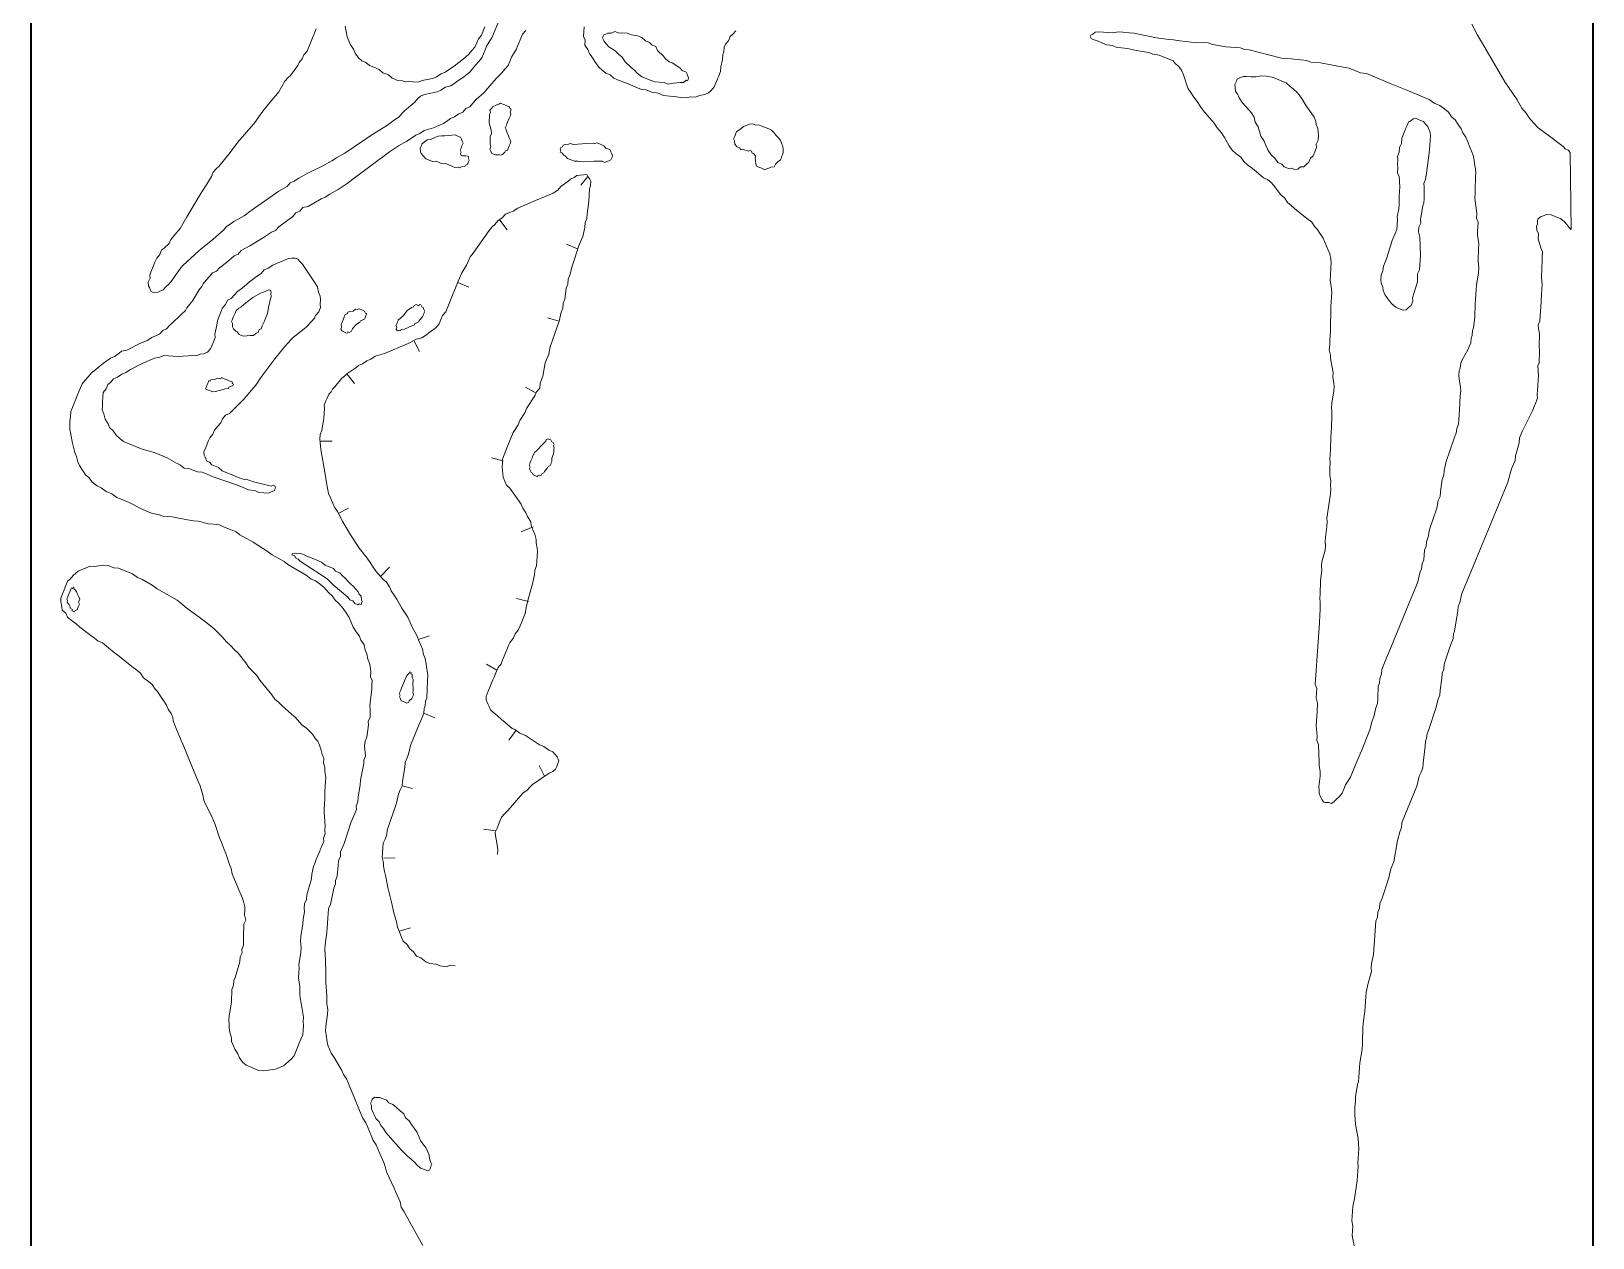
# Model space of a CAD drawing. Header units: millimetres. Extents: x -4 to 26, y -121 to 7.
# Drawn here: x -4.27 to 25.73, y -57.91 to -34.73 of the extents above; entities that cross this region are included whole.
import ezdxf

# ---------------------------------------------------------------- set-up
doc = ezdxf.new("R2010")
doc.units = ezdxf.units.MM
doc.header["$MEASUREMENT"] = 0
doc.layers.add('Layer 1', color=7, linetype='Continuous', lineweight=0)

msp = doc.modelspace()

# ---------------------------------------------------------------- linework, layer by layer
at = {"layer": 'Layer 1', "color": 250, "lineweight": 5, "true_color": 0x231f20}
for p, q in [((6.289, -37.684), (6.42, -37.519)), ((4.872, -38.541), (4.729, -38.357)), ((6.009, -38.821), (6.223, -38.909)), ((4.136, -39.646), (3.921, -39.558)), ((5.645, -40.236), (5.87, -40.298)), ((3.188, -40.883), (3.082, -40.683)), ((1.935, -41.494), (1.792, -41.31)), ((5.223, -41.565), (5.426, -41.68)), ((1.51, -42.602), (1.289, -42.605)), ((4.57, -42.923), (4.795, -42.985)), ((1.825, -43.89), (1.625, -43.995)), ((5.142, -44.348), (5.368, -44.253)), ((2.609, -45.026), (2.44, -45.207)), ((5.053, -45.626), (5.279, -45.688)), ((3.38, -46.346), (3.164, -46.413)), ((4.471, -46.889), (4.674, -47.004)), ((3.482, -47.921), (3.268, -47.833)), ((4.902, -48.349), (5.044, -48.157)), ((5.483, -48.839), (5.589, -49.039)), ((3.05, -49.277), (2.851, -49.226)), ((4.418, -50.059), (4.654, -50.094)), ((2.719, -50.612), (2.499, -50.615)), ((3.012, -51.953), (2.796, -52.02))]:
    msp.add_line(p, q, dxfattribs=at)
at = {"layer": 'Layer 1', "color": 240, "lineweight": 40, "true_color": 0xed1c24}
msp.add_lwpolyline([(25.727, -121.13), (-4.273, -121.13), (-4.273, 7.37), (25.727, 7.37)], close=True, dxfattribs=at)
at = {"layer": 'Layer 1', "color": 250, "lineweight": 5, "true_color": 0x231f20}
for points in [[(4.951, -33.941), (4.576, -34.851), (4.483, -35), (4.45, -35.081), (4.417, -35.161), (4.384, -35.241), (4.324, -35.311), (4.265, -35.38), (4.205, -35.449), (4.145, -35.518), (4.096, -35.561), (4.01, -35.619), (3.923, -35.677), (3.874, -35.72), (3.788, -35.778), (3.685, -35.799), (3.599, -35.857), (3.523, -35.888), (3.281, -35.945), (3.205, -35.976), (3.156, -36.019), (3.096, -36.088), (2.901, -36.258), (2.852, -36.301), (2.793, -36.37), (2.706, -36.428), (2.571, -36.529), (2.273, -36.719), (1.754, -37.069), (1.592, -37.159), (1.505, -37.217), (1.343, -37.307), (1.03, -37.459), (0.867, -37.549), (0.781, -37.607), (0.705, -37.639), (0.645, -37.708), (0.483, -37.798), (-0.047, -38.174), (-0.183, -38.275), (-0.382, -38.38), (-0.431, -38.423), (-0.518, -38.481), (-0.578, -38.55), (-0.822, -38.763), (-1.006, -38.906), (-1.055, -38.949), (-1.358, -39.23), (-1.418, -39.3), (-1.571, -39.518), (-1.631, -39.588), (-1.68, -39.63), (-1.739, -39.699), (-1.815, -39.731), (-1.853, -39.747), (-1.917, -39.751), (-1.971, -39.729), (-1.987, -39.691), (-2.002, -39.654), (-2.018, -39.616), (-2.023, -39.551), (-1.99, -39.471), (-1.994, -39.407), (-1.961, -39.326), (-1.928, -39.246), (-1.895, -39.166), (-1.862, -39.085), (-1.802, -39.016), (-1.769, -38.936), (-1.721, -38.894), (-1.623, -38.808), (-1.59, -38.728), (-1.53, -38.659), (-1.41, -38.52), (-1.284, -38.291), (-0.995, -37.815), (-0.902, -37.666), (-0.809, -37.516), (-0.776, -37.436), (-0.716, -37.367), (-0.667, -37.324), (-0.477, -37.089), (-0.275, -36.828), (-0.216, -36.759), (-0.096, -36.62), (-0.036, -36.551), (0.024, -36.482), (0.176, -36.263), (0.236, -36.194), (0.367, -36.028), (0.427, -35.959), (0.486, -35.89), (0.601, -35.687), (0.661, -35.618), (0.71, -35.575), (0.852, -35.383), (0.874, -35.329), (0.934, -35.26), (0.967, -35.18), (1.026, -35.111), (1.093, -34.95), (1.203, -34.682)], [(3.251, -58.06), (3.088, -57.774), (2.998, -57.612), (2.892, -57.412), (2.834, -57.325), (2.814, -57.223), (2.735, -57.034), (2.703, -56.959), (2.551, -56.645), (2.53, -56.543), (2.499, -56.467), (2.42, -56.279), (2.389, -56.203), (2.357, -56.127), (2.299, -56.041), (2.189, -55.776), (2.157, -55.701), (2.099, -55.614), (2.036, -55.463), (1.926, -55.199), (1.847, -55.01), (1.784, -54.859), (1.726, -54.772), (1.694, -54.697), (1.546, -54.448), (1.488, -54.361), (1.457, -54.286), (1.425, -54.21), (1.405, -54.108), (1.4, -54.043), (1.379, -53.941), (1.386, -53.85), (1.42, -53.614), (1.427, -53.522), (1.406, -53.42), (1.408, -53.264), (1.389, -53.006), (1.384, -52.941), (1.39, -52.85), (1.383, -52.565), (1.368, -52.371), (1.375, -52.28), (1.409, -52.044), (1.416, -51.953), (1.428, -51.77), (1.435, -51.679), (1.441, -51.588), (1.474, -51.507), (1.542, -51.191), (1.575, -51.111), (1.57, -51.046), (1.603, -50.966), (1.627, -50.756), (1.633, -50.665), (1.666, -50.585), (1.672, -50.493), (1.738, -50.333), (1.877, -49.92), (1.943, -49.76), (1.976, -49.68), (1.971, -49.615), (2.004, -49.535), (2.011, -49.443), (2.045, -49.207), (2.052, -49.116), (2.119, -48.8), (2.115, -48.735), (2.148, -48.655), (2.133, -48.461), (2.14, -48.37), (2.173, -48.29), (2.207, -48.053), (2.203, -47.989), (2.236, -47.909), (2.237, -47.753), (2.233, -47.688), (2.273, -47.361), (2.269, -47.296), (2.275, -47.205), (2.244, -47.13), (2.25, -47.038), (2.245, -46.974), (2.225, -46.871), (2.193, -46.796), (2.173, -46.693), (2.141, -46.618), (2.121, -46.516), (2.062, -46.429), (2.031, -46.353), (1.973, -46.267), (1.915, -46.18), (1.836, -45.991), (1.778, -45.905), (1.719, -45.818), (1.634, -45.721), (1.565, -45.661), (1.507, -45.574), (1.438, -45.514), (1.353, -45.417), (1.283, -45.357), (1.187, -45.286), (1.107, -45.253), (1.011, -45.182), (0.658, -44.974), (0.589, -44.915), (0.359, -44.789), (0.263, -44.718), (-0.009, -44.543), (-0.266, -44.406), (-0.335, -44.346), (-0.415, -44.313), (-0.496, -44.28), (-0.576, -44.247), (-0.656, -44.214), (-0.774, -44.197), (-0.866, -44.191), (-1.064, -44.14), (-1.155, -44.134), (-1.273, -44.117), (-1.563, -44.06), (-1.654, -44.054), (-1.746, -44.047), (-1.826, -44.014), (-1.944, -43.997), (-2.024, -43.964), (-2.131, -43.92), (-2.415, -43.772), (-2.629, -43.684), (-2.725, -43.613), (-2.832, -43.569), (-2.928, -43.498), (-3.008, -43.465), (-3.104, -43.394), (-3.162, -43.307), (-3.232, -43.248), (-3.29, -43.161), (-3.348, -43.074), (-3.38, -42.999), (-3.4, -42.897), (-3.432, -42.821), (-3.483, -42.643), (-3.509, -42.476), (-3.529, -42.374), (-3.534, -42.309), (-3.528, -42.218), (-3.521, -42.127), (-3.515, -42.036), (-3.482, -41.955), (-3.449, -41.875), (-3.416, -41.795), (-3.383, -41.714), (-3.35, -41.634), (-3.328, -41.581), (-3.295, -41.5), (-3.235, -41.431), (-3.175, -41.362), (-3.115, -41.292), (-3.066, -41.25), (-2.882, -41.107), (-2.747, -41.006), (-2.671, -40.974), (-2.585, -40.916), (-2.536, -40.874), (-2.433, -40.853), (-2.196, -40.732), (-2.12, -40.701), (-2.045, -40.669), (-1.958, -40.611), (-1.883, -40.579), (-1.807, -40.548), (-1.747, -40.479), (-1.672, -40.447), (-1.612, -40.378), (-1.563, -40.335), (-1.406, -40.181), (-1.308, -40.096), (-1.286, -40.042), (-1.226, -39.973), (-1.166, -39.904), (-1.051, -39.701), (-0.992, -39.632), (-0.97, -39.578), (-0.91, -39.509), (-0.85, -39.44), (-0.79, -39.37), (-0.715, -39.339), (-0.655, -39.27), (-0.519, -39.169), (-0.373, -39.041), (-0.297, -39.01), (-0.238, -38.941), (-0.075, -38.851), (0.173, -38.703), (0.346, -38.587), (0.422, -38.555), (0.482, -38.486), (0.753, -38.284), (0.812, -38.215), (0.888, -38.184), (0.948, -38.114), (1.05, -38.094), (1.299, -37.946), (1.374, -37.914), (1.461, -37.856), (1.623, -37.766), (1.796, -37.65), (1.932, -37.549), (2.609, -37.045), (2.782, -36.929), (2.944, -36.839), (3.03, -36.781), (3.117, -36.723), (3.193, -36.691), (3.279, -36.633), (3.457, -36.581), (3.57, -36.534), (3.646, -36.502), (3.733, -36.444), (3.781, -36.401), (3.857, -36.37), (3.943, -36.312), (4.019, -36.28), (4.079, -36.211), (4.154, -36.18), (4.214, -36.11), (4.274, -36.041), (4.42, -35.913), (4.54, -35.775), (4.66, -35.636), (4.768, -35.525), (4.828, -35.455), (4.888, -35.386), (4.921, -35.306), (4.954, -35.226), (5.047, -35.076), (5.168, -34.782), (5.228, -34.712)], [(1.757, -34.629), (1.777, -34.731), (1.798, -34.834), (1.829, -34.909), (1.861, -34.985), (1.919, -35.071), (1.95, -35.147), (2.009, -35.233), (2.078, -35.293), (2.158, -35.326), (2.228, -35.386), (2.308, -35.419), (2.415, -35.463), (2.484, -35.523), (2.538, -35.545), (2.591, -35.567), (2.66, -35.627), (2.714, -35.649), (2.767, -35.671), (2.859, -35.677), (2.912, -35.699), (2.977, -35.695), (3.068, -35.701), (3.159, -35.707), (3.235, -35.676), (3.337, -35.655), (3.44, -35.635), (3.515, -35.603), (3.602, -35.545), (3.677, -35.514), (3.764, -35.455), (3.851, -35.397), (4.035, -35.254), (4.084, -35.211), (4.132, -35.169), (4.192, -35.1), (4.252, -35.03), (4.285, -34.95), (4.318, -34.87), (4.378, -34.801), (4.444, -34.64)], [(9.264, -34.716), (9.204, -34.785), (9.156, -34.827), (9.122, -34.908), (9.063, -34.977), (9.041, -35.03), (9.034, -35.122), (9.012, -35.175), (9.006, -35.267), (8.978, -35.411), (8.971, -35.503), (8.938, -35.583), (8.905, -35.663), (8.883, -35.717), (8.85, -35.797), (8.79, -35.866), (8.742, -35.909), (8.666, -35.94), (8.564, -35.961), (8.488, -35.992), (8.397, -35.986), (8.294, -36.006), (8.203, -36), (8.085, -35.983), (7.994, -35.976), (7.876, -35.959), (7.769, -35.915), (7.651, -35.898), (7.544, -35.854), (7.452, -35.847), (7.345, -35.803), (7.238, -35.759), (7.131, -35.715), (7.024, -35.671), (6.917, -35.627), (6.848, -35.567), (6.767, -35.534), (6.698, -35.474), (6.629, -35.415), (6.571, -35.328), (6.512, -35.241), (6.454, -35.155), (6.423, -35.079), (6.364, -34.993), (6.371, -34.901), (6.339, -34.826), (6.346, -34.734), (6.352, -34.643)], [(8.335, -35.679), (8.309, -35.668), (8.26, -35.71), (8.195, -35.715), (8.131, -35.72), (8.066, -35.725), (7.964, -35.745), (7.884, -35.712), (7.792, -35.706), (7.701, -35.699), (7.621, -35.666), (7.54, -35.633), (7.46, -35.6), (7.364, -35.529), (7.322, -35.481), (7.252, -35.421), (7.141, -35.312), (7.082, -35.226), (7.013, -35.166), (6.944, -35.106), (6.821, -35.024), (6.779, -34.975), (6.736, -34.926), (6.72, -34.889), (6.705, -34.851), (6.716, -34.824), (6.727, -34.797), (6.764, -34.782), (6.802, -34.766), (6.867, -34.761), (6.942, -34.73), (7.023, -34.763), (7.087, -34.758), (7.178, -34.764), (7.259, -34.797), (7.377, -34.815), (7.457, -34.848), (7.526, -34.908), (7.607, -34.941), (7.649, -34.989), (7.729, -35.022), (7.761, -35.098), (7.873, -35.207), (7.915, -35.255), (7.984, -35.315), (8.038, -35.337), (8.187, -35.43), (8.23, -35.479), (8.31, -35.512), (8.326, -35.55), (8.342, -35.588), (8.357, -35.625), (8.346, -35.652), (8.335, -35.679)], [(16.084, -34.801), (16.073, -34.827), (16.088, -34.865), (16.115, -34.876), (16.169, -34.898), (16.222, -34.92), (16.383, -34.986), (16.501, -35.004), (16.581, -35.037), (16.672, -35.043), (16.79, -35.06), (16.962, -35.1), (17.08, -35.117), (17.198, -35.134), (17.278, -35.167), (17.396, -35.185), (17.477, -35.218), (17.557, -35.251), (17.664, -35.295), (17.707, -35.344), (17.776, -35.403), (17.834, -35.49), (17.866, -35.566), (17.949, -35.819), (18.007, -35.906), (18.066, -35.992), (18.124, -36.079), (18.182, -36.165), (18.24, -36.252), (18.453, -36.496), (18.511, -36.582), (18.596, -36.68), (18.654, -36.767), (18.744, -36.929), (18.802, -37.015), (18.872, -37.075), (18.968, -37.146), (19.026, -37.233), (19.095, -37.292), (19.191, -37.363), (19.26, -37.423), (19.399, -37.543), (19.479, -37.576), (19.548, -37.636), (19.591, -37.684), (19.734, -37.869), (19.803, -37.928), (19.862, -38.015), (19.931, -38.075), (20, -38.135), (20.235, -38.325), (20.331, -38.396), (20.389, -38.483), (20.432, -38.531), (20.49, -38.618), (20.548, -38.704), (20.58, -38.78), (20.611, -38.856), (20.643, -38.931), (20.674, -39.007), (20.694, -39.109), (20.699, -39.174), (20.693, -39.265), (20.691, -39.421), (20.685, -39.512), (20.71, -39.679), (20.715, -39.743), (20.709, -39.835), (20.696, -40.017), (20.691, -40.485), (20.679, -40.667), (20.673, -40.759), (20.666, -40.85), (20.687, -40.952), (20.691, -41.017), (20.737, -41.286), (20.731, -41.377), (20.751, -41.48), (20.756, -41.544), (20.75, -41.635), (20.715, -41.872), (20.709, -41.963), (20.713, -42.027), (20.712, -42.183), (20.706, -42.275), (20.71, -42.339), (20.698, -42.522), (20.69, -42.769), (20.677, -42.952), (20.682, -43.016), (20.676, -43.107), (20.674, -43.263), (20.695, -43.366), (20.688, -43.457), (20.693, -43.521), (20.687, -43.613), (20.617, -44.085), (20.622, -44.149), (20.616, -44.241), (20.592, -44.45), (20.586, -44.541), (20.591, -44.606), (20.584, -44.697), (20.523, -44.922), (20.517, -45.014), (20.521, -45.078), (20.498, -45.288), (20.49, -45.535), (20.484, -45.626), (20.488, -45.691), (20.487, -45.846), (20.481, -45.938), (20.479, -46.094), (20.46, -46.368), (20.429, -46.824), (20.416, -47.007), (20.403, -47.189), (20.397, -47.28), (20.429, -47.356), (20.416, -47.539), (20.437, -47.641), (20.435, -47.797), (20.416, -48.071), (20.43, -48.264), (20.424, -48.356), (20.455, -48.431), (20.468, -48.781), (20.473, -48.845), (20.493, -48.947), (20.487, -49.039), (20.463, -49.248), (20.468, -49.313), (20.473, -49.377), (20.504, -49.453), (20.52, -49.491), (20.563, -49.539), (20.589, -49.55), (20.654, -49.546), (20.707, -49.568), (20.756, -49.525), (20.805, -49.483), (20.854, -49.44), (20.914, -49.371), (20.947, -49.291), (20.98, -49.21), (21.073, -49.061), (21.139, -48.9), (21.216, -48.713), (21.282, -48.552), (21.348, -48.392), (21.381, -48.312), (21.447, -48.151), (21.486, -47.98), (21.52, -47.899), (21.559, -47.728), (21.592, -47.647), (21.598, -47.556), (21.606, -47.309), (21.628, -47.255), (21.634, -47.164), (21.668, -47.084), (21.674, -46.992), (21.74, -46.832), (21.839, -46.591), (22.203, -45.708), (22.302, -45.467), (22.368, -45.306), (22.407, -45.135), (22.44, -45.055), (22.447, -44.963), (22.48, -44.883), (22.492, -44.7), (22.525, -44.62), (22.532, -44.529), (22.565, -44.449), (22.593, -44.304), (22.732, -43.891), (22.76, -43.746), (22.793, -43.666), (22.799, -43.575), (22.834, -43.339), (22.867, -43.258), (22.873, -43.167), (22.913, -42.996), (23.051, -42.583), (23.073, -42.53), (23.106, -42.449), (23.113, -42.358), (23.146, -42.278), (23.152, -42.186), (23.165, -42.004), (23.183, -41.73), (23.19, -41.639), (23.185, -41.574), (23.16, -41.407), (23.155, -41.343), (23.161, -41.251), (23.183, -41.198), (23.19, -41.107), (23.212, -41.053), (23.327, -40.85), (23.36, -40.77), (23.382, -40.716), (23.388, -40.625), (23.41, -40.571), (23.416, -40.48), (23.438, -40.427), (23.462, -40.217), (23.47, -39.97), (23.476, -39.879), (23.489, -39.696), (23.495, -39.605), (23.53, -39.369), (23.536, -39.277), (23.526, -39.148), (23.534, -38.901), (23.541, -38.81), (23.515, -38.643), (23.511, -38.579), (23.523, -38.396), (23.492, -38.32), (23.498, -38.229), (23.463, -37.933), (23.47, -37.842), (23.465, -37.777), (23.473, -37.53), (23.479, -37.439), (23.474, -37.374), (23.454, -37.272), (23.449, -37.207), (23.429, -37.105), (23.397, -37.029), (23.366, -36.954), (23.319, -36.841), (23.287, -36.765), (23.229, -36.678), (23.197, -36.603), (23.139, -36.516), (23.081, -36.43), (23.012, -36.37), (22.953, -36.283), (22.884, -36.223), (22.788, -36.153), (22.681, -36.109), (22.585, -36.038), (22.478, -35.994), (22.371, -35.95), (22.157, -35.861), (21.836, -35.729), (21.488, -35.586), (21.381, -35.542), (21.263, -35.525), (21.156, -35.481), (21.049, -35.436), (20.931, -35.419), (20.496, -35.334), (20.313, -35.322), (20.233, -35.288), (19.933, -35.259), (19.841, -35.252), (19.75, -35.246), (19.525, -35.185), (19.128, -35.084), (19.037, -35.078), (18.957, -35.044), (18.683, -35.026), (18.42, -34.98), (18.339, -34.947), (18.248, -34.941), (18.119, -34.95), (17.792, -34.909), (17.674, -34.892), (17.582, -34.885), (17.346, -34.851), (16.912, -34.766), (16.82, -34.76), (16.702, -34.742), (16.611, -34.736), (16.509, -34.756), (16.417, -34.75), (16.326, -34.744), (16.235, -34.738), (16.17, -34.742), (16.121, -34.785), (16.084, -34.801)], [(23.401, -34.589), (23.506, -34.789), (23.654, -35.038), (24.04, -35.698), (24.273, -36.044), (24.362, -36.206), (24.447, -36.304), (24.506, -36.39), (24.591, -36.488), (24.676, -36.586), (24.772, -36.656), (24.868, -36.727), (25.156, -36.94), (25.198, -36.989), (25.252, -37.011), (25.294, -37.059)], [(18.864, -35.726), (18.853, -35.753), (18.857, -35.817), (18.862, -35.882), (18.905, -35.931), (18.936, -36.006), (18.994, -36.093), (19.122, -36.239), (19.164, -36.288), (19.223, -36.375), (19.243, -36.477), (19.301, -36.564), (19.353, -36.741), (19.411, -36.828), (19.443, -36.904), (19.49, -37.017), (19.548, -37.104), (19.618, -37.163), (19.676, -37.25), (19.756, -37.283), (19.799, -37.332), (19.879, -37.365), (19.944, -37.36), (19.997, -37.382), (20.062, -37.377), (20.11, -37.335), (20.175, -37.33), (20.224, -37.288), (20.273, -37.245), (20.306, -37.165), (20.354, -37.122), (20.387, -37.042), (20.421, -36.962), (20.416, -36.897), (20.449, -36.817), (20.455, -36.726), (20.45, -36.661), (20.446, -36.597), (20.414, -36.521), (20.41, -36.457), (20.378, -36.381), (20.32, -36.294), (20.219, -36.159), (20.145, -36.035), (20.087, -35.948), (20.044, -35.899), (19.975, -35.839), (19.906, -35.78), (19.836, -35.72), (19.756, -35.687), (19.649, -35.643), (19.569, -35.61), (19.451, -35.592), (19.36, -35.586), (19.257, -35.606), (19.166, -35.6), (19.075, -35.594), (19.01, -35.599), (18.934, -35.63), (18.897, -35.646), (18.875, -35.699), (18.864, -35.726)], [(4.921, -36.37), (4.91, -36.397), (4.877, -36.477), (4.866, -36.504), (4.855, -36.531), (4.833, -36.584), (4.849, -36.622), (4.864, -36.66), (4.896, -36.735), (4.912, -36.773), (4.927, -36.811), (4.943, -36.849), (4.921, -36.902), (4.91, -36.929), (4.888, -36.982), (4.877, -37.009), (4.839, -37.025), (4.828, -37.052), (4.779, -37.094), (4.742, -37.11), (4.715, -37.099), (4.65, -37.104), (4.623, -37.093), (4.597, -37.082), (4.57, -37.071), (4.554, -37.033), (4.538, -36.995), (4.56, -36.941), (4.545, -36.904), (4.546, -36.748), (4.568, -36.694), (4.564, -36.63), (4.527, -36.49), (4.523, -36.425), (4.534, -36.398), (4.529, -36.334), (4.551, -36.28), (4.535, -36.242), (4.584, -36.2), (4.595, -36.173), (4.633, -36.157), (4.671, -36.142), (4.708, -36.126), (4.746, -36.11), (4.8, -36.132), (4.827, -36.143), (4.88, -36.165), (4.907, -36.176), (4.923, -36.214), (4.949, -36.225), (4.927, -36.279), (4.943, -36.316), (4.932, -36.343), (4.921, -36.37)], [(10.143, -37.143), (10.132, -37.17), (10.121, -37.196), (10.072, -37.239), (10.023, -37.281), (10.001, -37.335), (9.936, -37.34), (9.899, -37.355), (9.861, -37.371), (9.823, -37.387), (9.77, -37.365), (9.743, -37.354), (9.716, -37.343), (9.689, -37.332), (9.662, -37.321), (9.647, -37.283), (9.637, -37.154), (9.648, -37.127), (9.606, -37.078), (9.579, -37.067), (9.563, -37.03), (9.537, -37.019), (9.499, -37.034), (9.392, -36.99), (9.354, -37.006), (9.338, -36.968), (9.311, -36.957), (9.285, -36.946), (9.242, -36.897), (9.237, -36.833), (9.222, -36.795), (9.244, -36.741), (9.266, -36.688), (9.277, -36.661), (9.326, -36.619), (9.363, -36.603), (9.412, -36.56), (9.45, -36.545), (9.526, -36.513), (9.59, -36.508), (9.644, -36.531), (9.708, -36.526), (9.762, -36.548), (9.815, -36.57), (9.895, -36.603), (9.949, -36.625), (9.991, -36.674), (10.034, -36.723), (10.076, -36.771), (10.119, -36.82), (10.15, -36.896), (10.166, -36.934), (10.171, -36.998), (10.176, -37.063), (10.154, -37.116), (10.143, -37.143)], [(22.239, -39.995), (22.19, -40.038), (22.141, -40.08), (22.077, -40.085), (22.05, -40.074), (21.996, -40.052), (21.943, -40.03), (21.874, -39.97), (21.831, -39.921), (21.789, -39.872), (21.73, -39.786), (21.699, -39.71), (21.694, -39.646), (21.663, -39.57), (21.658, -39.506), (21.664, -39.414), (21.697, -39.334), (21.704, -39.243), (21.737, -39.162), (21.77, -39.082), (21.875, -38.75), (21.908, -38.67), (21.93, -38.616), (21.963, -38.536), (21.97, -38.445), (21.976, -38.353), (21.971, -38.289), (22, -38.144), (22.006, -38.053), (22.007, -37.897), (22.014, -37.806), (22.02, -37.714), (22.006, -37.521), (21.974, -37.445), (21.981, -37.354), (21.976, -37.289), (21.982, -37.198), (21.977, -37.133), (22.011, -37.053), (22.017, -36.962), (22.05, -36.881), (22.056, -36.79), (22.111, -36.656), (22.144, -36.576), (22.166, -36.523), (22.188, -36.469), (22.226, -36.453), (22.275, -36.411), (22.313, -36.395), (22.366, -36.417), (22.42, -36.439), (22.473, -36.461), (22.516, -36.51), (22.558, -36.559), (22.574, -36.597), (22.606, -36.672), (22.61, -36.737), (22.604, -36.828), (22.598, -36.919), (22.591, -37.011), (22.533, -37.456), (22.516, -37.574), (22.483, -37.654), (22.488, -37.719), (22.491, -37.939), (22.484, -38.031), (22.462, -38.084), (22.417, -38.347), (22.421, -38.412), (22.388, -38.492), (22.382, -38.583), (22.403, -38.685), (22.415, -39.035), (22.409, -39.126), (22.403, -39.218), (22.396, -39.309), (22.363, -39.389), (22.362, -39.545), (22.267, -39.85), (22.272, -39.915), (22.25, -39.968), (22.239, -39.995)], [(3.991, -36.957), (3.98, -36.984), (3.969, -37.011), (3.984, -37.048), (3.973, -37.075), (3.989, -37.113), (4.016, -37.124), (4.08, -37.119), (4.107, -37.13), (4.134, -37.141), (4.123, -37.168), (4.139, -37.206), (4.128, -37.233), (4.106, -37.286), (4.068, -37.302), (4.057, -37.329), (3.992, -37.333), (3.954, -37.349), (3.928, -37.338), (3.863, -37.343), (3.81, -37.321), (3.703, -37.277), (3.611, -37.27), (3.504, -37.226), (3.44, -37.231), (3.386, -37.209), (3.359, -37.198), (3.306, -37.176), (3.263, -37.127), (3.221, -37.078), (3.205, -37.041), (3.2, -36.976), (3.211, -36.949), (3.222, -36.923), (3.233, -36.896), (3.282, -36.853), (3.331, -36.811), (3.396, -36.806), (3.471, -36.775), (3.547, -36.743), (3.611, -36.738), (3.676, -36.734), (3.74, -36.729), (3.805, -36.724), (3.869, -36.719), (3.896, -36.731), (3.95, -36.753), (3.976, -36.764), (3.992, -36.801), (4.008, -36.839), (4.024, -36.877), (4.013, -36.904), (4.002, -36.93), (3.991, -36.957)], [(6.875, -37.174), (6.864, -37.201), (6.826, -37.217), (6.788, -37.233), (6.75, -37.248), (6.697, -37.226), (6.541, -37.225), (6.347, -37.239), (6.256, -37.233), (6.229, -37.222), (6.165, -37.226), (6.111, -37.204), (6.084, -37.193), (6.031, -37.171), (5.988, -37.122), (5.962, -37.111), (5.919, -37.063), (5.892, -37.052), (5.903, -37.025), (5.888, -36.987), (5.899, -36.96), (5.936, -36.945), (5.947, -36.918), (5.985, -36.902), (6.05, -36.897), (6.087, -36.882), (6.141, -36.904), (6.399, -36.885), (6.528, -36.875), (6.555, -36.886), (6.593, -36.871), (6.646, -36.893), (6.7, -36.915), (6.727, -36.926), (6.769, -36.974), (6.823, -36.996), (6.849, -37.008), (6.865, -37.045), (6.881, -37.083), (6.897, -37.121), (6.886, -37.148), (6.875, -37.174)], [(25.294, -37.059), (25.312, -38.538), (25.269, -38.489), (25.227, -38.44), (25.184, -38.391), (25.115, -38.331), (25.008, -38.287), (24.928, -38.254), (24.836, -38.248), (24.761, -38.279), (24.723, -38.295), (24.674, -38.338), (24.663, -38.364), (24.668, -38.429), (24.646, -38.482), (24.65, -38.547), (24.682, -38.623), (24.676, -38.714), (24.728, -38.892), (24.759, -38.967), (24.753, -39.059), (24.758, -39.123), (24.743, -39.462), (24.753, -39.591), (24.747, -39.682), (24.74, -39.773), (24.739, -39.929), (24.713, -40.294), (24.68, -40.375), (24.685, -40.439), (24.706, -40.542), (24.698, -40.789), (24.702, -40.853), (24.695, -41.1), (24.673, -41.154), (24.687, -41.348), (24.68, -41.439), (24.674, -41.53), (24.668, -41.621), (24.662, -41.713), (24.666, -41.777), (24.633, -41.858), (24.6, -41.938), (24.567, -42.018), (24.534, -42.098), (24.375, -42.408), (24.353, -42.462), (24.32, -42.542), (24.314, -42.633), (24.241, -42.885), (24.235, -42.977), (24.169, -43.137), (24.096, -43.389), (23.92, -43.817), (23.314, -45.289), (23.215, -45.53), (23.176, -45.702), (23.143, -45.782), (23.136, -45.873), (23.108, -46.018), (23.073, -46.254), (23.051, -46.308), (23.045, -46.399), (22.979, -46.56), (22.873, -46.892), (22.867, -46.983), (22.834, -47.063), (22.828, -47.155), (22.793, -47.391), (22.787, -47.482), (22.754, -47.562), (22.714, -47.734), (22.576, -48.146), (22.543, -48.227), (22.536, -48.318), (22.514, -48.371), (22.508, -48.463), (22.467, -48.79), (22.461, -48.881), (22.428, -48.962), (22.395, -49.042), (22.356, -49.214), (22.289, -49.374), (22.124, -49.776), (22.058, -49.936), (22.052, -50.027), (22.019, -50.108), (21.979, -50.279), (21.905, -50.687), (21.85, -50.821), (21.811, -50.992), (21.672, -51.405), (21.639, -51.485), (21.633, -51.576), (21.6, -51.657), (21.594, -51.748), (21.561, -51.828), (21.554, -51.92), (21.542, -52.102), (21.517, -52.467), (21.477, -52.639), (21.471, -52.73), (21.476, -52.795), (21.414, -53.02), (21.375, -53.192), (21.369, -53.283), (21.356, -53.465), (21.35, -53.557), (21.315, -53.793), (21.309, -53.884), (21.301, -54.131), (21.306, -54.196), (21.299, -54.287), (21.254, -54.55), (21.247, -54.641), (21.235, -54.824), (21.229, -54.915), (21.206, -54.969), (21.172, -55.205), (21.166, -55.296), (21.159, -55.388), (21.153, -55.479), (21.158, -55.543), (21.172, -55.737), (21.218, -56.006), (21.232, -56.2), (21.225, -56.291), (21.219, -56.382), (21.213, -56.474), (21.218, -56.538), (21.211, -56.629), (21.199, -56.812), (21.147, -57.166), (21.118, -57.311), (21.112, -57.402), (21.106, -57.494), (21.1, -57.585), (21.12, -57.687), (21.107, -57.87), (21.153, -58.139)], [(4.687, -50.545), (4.693, -50.454), (4.668, -50.287), (4.647, -50.185), (4.643, -50.12), (4.676, -50.04), (4.698, -49.987), (4.731, -49.906), (4.764, -49.826), (4.824, -49.757), (4.872, -49.714), (4.932, -49.645), (5.052, -49.506), (5.172, -49.368), (5.258, -49.31), (5.318, -49.24), (5.367, -49.198), (5.453, -49.14), (5.54, -49.081), (5.675, -48.981), (5.751, -48.949), (5.8, -48.907), (5.822, -48.853), (5.844, -48.8), (5.866, -48.746), (5.834, -48.671), (5.792, -48.622), (5.749, -48.573), (5.669, -48.54), (5.573, -48.469), (5.493, -48.436), (5.22, -48.261), (5.113, -48.217), (5.017, -48.146), (4.964, -48.124), (4.825, -48.005), (4.756, -47.945), (4.687, -47.885), (4.617, -47.825), (4.548, -47.765), (4.517, -47.69), (4.501, -47.652), (4.469, -47.576), (4.465, -47.512), (4.487, -47.458), (4.509, -47.405), (4.553, -47.298), (4.597, -47.191), (4.619, -47.137), (4.652, -47.057), (4.696, -46.95), (4.756, -46.881), (4.778, -46.827), (4.866, -46.613), (4.899, -46.533), (4.921, -46.479), (4.992, -46.383), (5.025, -46.303), (5.085, -46.234), (5.118, -46.154), (5.151, -46.073), (5.184, -45.993), (5.217, -45.913), (5.245, -45.768), (5.285, -45.596), (5.357, -45.344), (5.397, -45.173), (5.403, -45.081), (5.436, -45.001), (5.442, -44.91), (5.449, -44.819), (5.455, -44.727), (5.45, -44.663), (5.43, -44.56), (5.425, -44.496), (5.404, -44.394), (5.373, -44.318), (5.341, -44.242), (5.321, -44.14), (5.263, -44.054), (5.231, -43.978), (5.173, -43.891), (5.142, -43.816), (4.924, -43.507), (4.855, -43.447), (4.824, -43.372), (4.792, -43.296), (4.787, -43.232), (4.783, -43.167), (4.778, -43.103), (4.784, -43.011), (4.779, -42.947), (4.812, -42.867), (4.846, -42.786), (4.912, -42.626), (4.989, -42.438), (5.082, -42.289), (5.115, -42.209), (5.208, -42.059), (5.241, -41.979), (5.404, -41.733), (5.437, -41.653), (5.497, -41.584), (5.504, -41.492), (5.526, -41.439), (5.559, -41.358), (5.604, -41.096), (5.67, -40.935), (5.699, -40.79), (5.87, -40.297), (5.91, -40.126), (5.943, -40.046), (5.949, -39.954), (5.982, -39.874), (6.006, -39.665), (6.039, -39.584), (6.045, -39.493), (6.078, -39.413), (6.117, -39.241), (6.256, -38.829), (6.322, -38.668), (6.361, -38.497), (6.368, -38.405), (6.401, -38.325), (6.407, -38.234), (6.442, -37.998), (6.45, -37.751), (6.472, -37.697), (6.478, -37.606), (6.462, -37.568), (6.42, -37.519), (6.404, -37.481), (6.339, -37.486), (6.275, -37.491), (6.21, -37.496), (6.161, -37.538), (6.086, -37.57), (6.037, -37.612), (5.902, -37.713), (5.842, -37.782), (5.755, -37.84), (5.68, -37.872), (5.604, -37.903), (5.415, -37.982), (5.075, -38.124), (4.989, -38.182), (4.913, -38.213), (4.838, -38.245), (4.778, -38.314), (4.691, -38.372), (4.631, -38.442), (4.583, -38.484), (4.523, -38.553), (4.37, -38.772), (4.217, -38.991), (4.158, -39.06), (4.125, -39.14), (4.091, -39.221), (3.999, -39.37), (3.932, -39.531), (3.756, -39.959), (3.69, -40.12), (3.63, -40.189), (3.597, -40.269), (3.564, -40.349), (3.504, -40.419), (3.456, -40.461), (3.369, -40.519), (3.32, -40.562), (3.234, -40.62), (3.131, -40.641), (2.969, -40.73), (2.516, -40.919), (2.338, -40.971), (2.251, -41.03), (2.176, -41.061), (2.089, -41.119), (2.014, -41.151), (1.965, -41.193), (1.792, -41.31), (1.743, -41.352), (1.694, -41.395), (1.563, -41.56), (1.515, -41.603), (1.492, -41.656), (1.444, -41.699), (1.411, -41.779), (1.4, -41.806)], [(-0.76, -40.666), (-0.738, -40.612), (-0.743, -40.548), (-0.704, -40.376), (-0.697, -40.285), (-0.664, -40.205), (-0.631, -40.124), (-0.598, -40.044), (-0.538, -39.975), (-0.505, -39.895), (-0.43, -39.863), (-0.37, -39.794), (-0.31, -39.725), (-0.223, -39.666), (-0.077, -39.539), (0.058, -39.438), (0.145, -39.38), (0.205, -39.311), (0.28, -39.279), (0.367, -39.221), (0.442, -39.189), (0.518, -39.158), (0.594, -39.126), (0.669, -39.095), (0.734, -39.09), (0.798, -39.085), (0.825, -39.096), (0.852, -39.107), (0.894, -39.156), (0.937, -39.205), (1.17, -39.551), (1.228, -39.638), (1.248, -39.74), (1.28, -39.816), (1.285, -39.88), (1.278, -39.972), (1.283, -40.036), (1.25, -40.117), (1.19, -40.186), (1.168, -40.239), (1.108, -40.309), (1.049, -40.378), (1, -40.42), (0.767, -40.606), (0.718, -40.649), (0.658, -40.718), (0.598, -40.787), (0.539, -40.856), (0.408, -41.022), (0.136, -41.379), (0.043, -41.529), (-0.077, -41.667), (-0.137, -41.736), (-0.197, -41.806), (-0.463, -42.072), (-0.538, -42.103), (-0.598, -42.172), (-0.631, -42.253), (-0.691, -42.322), (-0.751, -42.391), (-0.784, -42.472), (-0.844, -42.541), (-0.866, -42.594), (-0.899, -42.675), (-0.921, -42.728), (-0.954, -42.808), (-0.949, -42.873), (-0.933, -42.911), (-0.902, -42.986), (-0.848, -43.008), (-0.806, -43.057), (-0.672, -43.112), (-0.603, -43.172), (-0.496, -43.216), (-0.415, -43.249), (-0.308, -43.293), (-0.201, -43.337), (-0.11, -43.344), (-0.003, -43.388), (0.34, -43.466), (0.378, -43.451), (0.405, -43.462), (0.42, -43.499), (0.409, -43.526), (0.398, -43.553), (0.323, -43.584), (0.285, -43.6), (0.194, -43.594), (0.102, -43.588), (0.022, -43.555), (-0.096, -43.537), (-0.203, -43.493), (-0.31, -43.449), (-0.776, -43.289), (-0.883, -43.244), (-0.99, -43.2), (-1.081, -43.194), (-1.242, -43.128), (-1.333, -43.122), (-1.402, -43.062), (-1.483, -43.029), (-1.659, -42.925), (-1.739, -42.892), (-1.846, -42.848), (-1.927, -42.815), (-2.125, -42.764), (-2.205, -42.731), (-2.312, -42.687), (-2.393, -42.654), (-2.5, -42.61), (-2.569, -42.55), (-2.638, -42.49), (-2.696, -42.404), (-2.766, -42.344), (-2.797, -42.269), (-2.855, -42.182), (-2.876, -42.08), (-2.907, -42.004), (-2.901, -41.913), (-2.906, -41.848), (-2.9, -41.757), (-2.893, -41.666), (-2.833, -41.596), (-2.8, -41.516), (-2.752, -41.474), (-2.692, -41.404), (-2.616, -41.373), (-2.53, -41.315), (-2.454, -41.283), (-2.367, -41.225), (-2.13, -41.104), (-2.054, -41.072), (-1.979, -41.041), (-1.903, -41.009), (-1.801, -40.989), (-1.725, -40.957), (-1.634, -40.963), (-1.543, -40.97), (-1.451, -40.976), (-1.258, -40.962), (-1.193, -40.957), (-1.102, -40.963), (-1.026, -40.932), (-0.962, -40.927), (-0.886, -40.896), (-0.826, -40.827), (-0.804, -40.773), (-0.771, -40.693), (-0.76, -40.666)], [(0.189, -40.337), (0.167, -40.39), (0.145, -40.444), (0.107, -40.46), (0.085, -40.513), (0.047, -40.529), (-0.001, -40.571), (-0.066, -40.576), (-0.093, -40.565), (-0.131, -40.581), (-0.195, -40.586), (-0.249, -40.564), (-0.275, -40.553), (-0.318, -40.504), (-0.345, -40.493), (-0.387, -40.444), (-0.403, -40.406), (-0.408, -40.342), (-0.423, -40.304), (-0.412, -40.277), (-0.39, -40.224), (-0.368, -40.17), (-0.357, -40.143), (-0.335, -40.09), (-0.286, -40.047), (-0.249, -40.032), (-0.151, -39.947), (-0.016, -39.846), (0.147, -39.756), (0.184, -39.74), (0.222, -39.725), (0.26, -39.709), (0.298, -39.693), (0.324, -39.704), (0.34, -39.742), (0.329, -39.769), (0.334, -39.833), (0.323, -39.86), (0.294, -40.005), (0.266, -40.15), (0.222, -40.257), (0.2, -40.31), (0.189, -40.337)], [(2.152, -40.206), (2.141, -40.233), (2.13, -40.26), (2.054, -40.291), (2.043, -40.318), (2.006, -40.334), (1.957, -40.376), (1.897, -40.446), (1.886, -40.472), (1.875, -40.499), (1.837, -40.515), (1.81, -40.504), (1.799, -40.531), (1.773, -40.52), (1.746, -40.509), (1.719, -40.497), (1.692, -40.486), (1.677, -40.449), (1.688, -40.422), (1.683, -40.357), (1.705, -40.304), (1.727, -40.25), (1.738, -40.224), (1.749, -40.197), (1.76, -40.17), (1.798, -40.154), (1.809, -40.128), (1.847, -40.112), (1.911, -40.107), (1.96, -40.065), (1.987, -40.076), (2.025, -40.06), (2.051, -40.071), (2.078, -40.082), (2.105, -40.093), (2.132, -40.104), (2.147, -40.142), (2.174, -40.153), (2.163, -40.179), (2.152, -40.206)], [(3.254, -40.191), (3.243, -40.217), (3.183, -40.287), (3.172, -40.313), (3.134, -40.329), (3.097, -40.345), (3.086, -40.372), (3.01, -40.403), (2.972, -40.419), (2.897, -40.45), (2.832, -40.455), (2.821, -40.482), (2.794, -40.471), (2.757, -40.486), (2.741, -40.449), (2.752, -40.422), (2.736, -40.384), (2.758, -40.331), (2.769, -40.304), (2.78, -40.277), (2.829, -40.235), (2.878, -40.192), (2.949, -40.096), (3.035, -40.038), (3.073, -40.022), (3.084, -39.995), (3.122, -39.98), (3.149, -39.991), (3.175, -40.002), (3.186, -39.975), (3.213, -39.986), (3.229, -40.024), (3.256, -40.035), (3.271, -40.072), (3.287, -40.11), (3.276, -40.137), (3.265, -40.164), (3.254, -40.191)], [(-0.398, -41.535), (-0.436, -41.551), (-0.474, -41.566), (-0.485, -41.593), (-0.549, -41.598), (-0.587, -41.614), (-0.689, -41.634), (-0.727, -41.65), (-0.792, -41.655), (-0.818, -41.644), (-0.845, -41.632), (-0.872, -41.621), (-0.899, -41.61), (-0.925, -41.599), (-0.914, -41.573), (-0.903, -41.546), (-0.892, -41.519), (-0.881, -41.492), (-0.87, -41.466), (-0.859, -41.439), (-0.833, -41.45), (-0.822, -41.423), (-0.757, -41.418), (-0.719, -41.403), (-0.655, -41.398), (-0.628, -41.409), (-0.617, -41.382), (-0.563, -41.404), (-0.51, -41.426), (-0.483, -41.437), (-0.456, -41.448), (-0.43, -41.459), (-0.403, -41.47), (-0.414, -41.497), (-0.387, -41.508), (-0.398, -41.535)], [(1.4, -41.806), (1.389, -41.832), (1.356, -41.913), (1.36, -41.977), (1.348, -42.16), (1.313, -42.396), (1.28, -42.476), (1.274, -42.568), (1.278, -42.632), (1.288, -42.761), (1.374, -43.235), (1.4, -43.402), (1.42, -43.504), (1.441, -43.607), (1.472, -43.682), (1.519, -43.795), (1.551, -43.871), (1.609, -43.958), (1.714, -44.157), (1.862, -44.406), (2.037, -44.666), (2.18, -44.85), (2.239, -44.937), (2.297, -45.023), (2.355, -45.11), (2.483, -45.256), (2.552, -45.316), (2.61, -45.403), (2.642, -45.478), (2.7, -45.565), (2.758, -45.651), (2.848, -45.814), (2.964, -45.987), (3.043, -46.176), (3.133, -46.338), (3.18, -46.451), (3.212, -46.526), (3.243, -46.602), (3.264, -46.704), (3.295, -46.78), (3.316, -46.882), (3.32, -46.947), (3.341, -47.049), (3.345, -47.114), (3.339, -47.205), (3.325, -47.543), (3.303, -47.597), (3.297, -47.688), (3.275, -47.742), (3.268, -47.833), (3.235, -47.913), (3.169, -48.074), (3.015, -48.449), (2.976, -48.62), (2.942, -48.7), (2.909, -48.781), (2.903, -48.872), (2.857, -49.135), (2.851, -49.226), (2.818, -49.307), (2.785, -49.387), (2.746, -49.558), (2.563, -50.078), (2.557, -50.169), (2.524, -50.249), (2.491, -50.33), (2.484, -50.421), (2.478, -50.512), (2.472, -50.604), (2.492, -50.706), (2.497, -50.771), (2.517, -50.873), (2.538, -50.975), (2.579, -51.18), (2.651, -51.46), (2.692, -51.665), (2.744, -51.843), (2.765, -51.945), (2.796, -52.02), (2.843, -52.134), (2.875, -52.209), (2.944, -52.269), (3.002, -52.356), (3.072, -52.416), (3.13, -52.502), (3.21, -52.535), (3.306, -52.606), (3.386, -52.639), (3.505, -52.656), (3.585, -52.689), (3.703, -52.707), (3.778, -52.675), (3.87, -52.682)], [(5.719, -43.021), (5.708, -43.048), (5.697, -43.074), (5.659, -43.09), (5.648, -43.117), (5.589, -43.186), (5.578, -43.213), (5.54, -43.229), (5.529, -43.255), (5.491, -43.271), (5.464, -43.26), (5.453, -43.287), (5.426, -43.276), (5.4, -43.265), (5.373, -43.254), (5.357, -43.216), (5.33, -43.205), (5.315, -43.167), (5.299, -43.129), (5.31, -43.103), (5.294, -43.065), (5.305, -43.038), (5.316, -43.011), (5.327, -42.985), (5.349, -42.931), (5.36, -42.904), (5.393, -42.824), (5.442, -42.782), (5.551, -42.67), (5.611, -42.601), (5.622, -42.574), (5.659, -42.558), (5.686, -42.569), (5.713, -42.58), (5.729, -42.618), (5.755, -42.629), (5.771, -42.667), (5.76, -42.693), (5.776, -42.731), (5.765, -42.758), (5.77, -42.823), (5.759, -42.849), (5.726, -42.93), (5.73, -42.994), (5.719, -43.021)], [(1.28, -50.457), (1.269, -50.484), (1.236, -50.564), (1.203, -50.645), (1.181, -50.698), (1.148, -50.778), (1.12, -50.923), (1.113, -51.015), (1.019, -51.32), (1.013, -51.411), (0.98, -51.492), (0.973, -51.583), (0.978, -51.647), (0.95, -51.792), (0.943, -51.883), (0.909, -52.12), (0.902, -52.211), (0.912, -52.34), (0.906, -52.431), (0.871, -52.667), (0.876, -52.732), (0.869, -52.823), (0.863, -52.915), (0.888, -53.081), (0.887, -53.237), (0.891, -53.302), (0.912, -53.404), (0.957, -53.673), (0.951, -53.765), (0.956, -53.829), (0.95, -53.921), (0.943, -54.012), (0.91, -54.092), (0.877, -54.172), (0.844, -54.253), (0.811, -54.333), (0.778, -54.413), (0.718, -54.482), (0.669, -54.525), (0.621, -54.567), (0.572, -54.61), (0.496, -54.641), (0.421, -54.673), (0.356, -54.678), (0.254, -54.698), (0.189, -54.703), (0.098, -54.696), (0.018, -54.663), (-0.036, -54.641), (-0.143, -54.597), (-0.212, -54.537), (-0.27, -54.451), (-0.302, -54.375), (-0.36, -54.289), (-0.392, -54.213), (-0.423, -54.138), (-0.428, -54.073), (-0.464, -53.933), (-0.469, -53.868), (-0.473, -53.804), (-0.478, -53.739), (-0.472, -53.648), (-0.426, -53.385), (-0.418, -53.138), (-0.385, -53.058), (-0.379, -52.967), (-0.357, -52.913), (-0.263, -52.608), (-0.256, -52.516), (-0.223, -52.436), (-0.228, -52.372), (-0.195, -52.291), (-0.193, -52.135), (-0.185, -51.888), (-0.152, -51.808), (-0.173, -51.706), (-0.167, -51.614), (-0.171, -51.55), (-0.192, -51.447), (-0.223, -51.372), (-0.302, -51.183), (-0.412, -50.919), (-0.433, -50.816), (-0.464, -50.741), (-0.532, -50.525), (-0.563, -50.449), (-0.626, -50.298), (-0.658, -50.223), (-0.741, -49.969), (-0.773, -49.894), (-0.804, -49.818), (-0.925, -49.58), (-0.957, -49.505), (-0.977, -49.403), (-1.029, -49.225), (-1.076, -49.111), (-1.108, -49.036), (-1.187, -48.847), (-1.344, -48.469), (-1.423, -48.28), (-1.454, -48.205), (-1.501, -48.091), (-1.549, -47.978), (-1.553, -47.913), (-1.585, -47.838), (-1.643, -47.751), (-1.675, -47.676), (-1.733, -47.589), (-1.791, -47.503), (-1.849, -47.416), (-1.892, -47.367), (-1.95, -47.281), (-2.019, -47.221), (-2.115, -47.15), (-2.174, -47.063), (-2.243, -47.004), (-2.339, -46.933), (-2.574, -46.742), (-2.67, -46.671), (-2.904, -46.481), (-2.984, -46.448), (-3.054, -46.388), (-3.15, -46.317), (-3.342, -46.175), (-3.411, -46.116), (-3.507, -46.045), (-3.576, -45.985), (-3.608, -45.909), (-3.677, -45.85), (-3.682, -45.785), (-3.702, -45.683), (-3.707, -45.618), (-3.674, -45.538), (-3.641, -45.458), (-3.608, -45.377), (-3.575, -45.297), (-3.526, -45.255), (-3.466, -45.185), (-3.417, -45.143), (-3.369, -45.1), (-3.293, -45.069), (-3.217, -45.037), (-3.142, -45.006), (-3.051, -45.012), (-2.948, -44.992), (-2.884, -44.987), (-2.792, -44.993), (-2.685, -45.037), (-2.594, -45.044), (-2.487, -45.088), (-2.407, -45.121), (-2.326, -45.154), (-2.23, -45.225), (-2.15, -45.258), (-1.947, -45.373), (-1.851, -45.444), (-1.472, -45.662), (-1.376, -45.733), (-1.306, -45.793), (-1.21, -45.864), (-1.114, -45.935), (-1.018, -46.005), (-0.922, -46.076), (-0.757, -46.207), (-0.603, -46.364), (-0.518, -46.462), (-0.448, -46.522), (-0.363, -46.619), (-0.294, -46.679), (-0.151, -46.863), (-0.093, -46.95), (0.062, -47.107), (0.12, -47.194), (0.348, -47.476), (0.406, -47.562), (0.476, -47.622), (0.545, -47.682), (0.726, -47.85), (0.795, -47.91), (0.923, -48.057), (1.019, -48.127), (1.088, -48.187), (1.131, -48.236), (1.189, -48.323), (1.231, -48.371), (1.263, -48.447), (1.294, -48.523), (1.315, -48.625), (1.346, -48.7), (1.34, -48.792), (1.371, -48.867), (1.365, -48.959), (1.386, -49.061), (1.379, -49.152), (1.373, -49.244), (1.367, -49.335), (1.365, -49.491), (1.359, -49.582), (1.353, -49.673), (1.357, -49.738), (1.376, -49.996), (1.37, -50.087), (1.375, -50.152), (1.342, -50.232), (1.346, -50.297), (1.313, -50.377), (1.291, -50.431), (1.28, -50.457)], [(2.075, -45.714), (2.064, -45.741), (2.037, -45.73), (1.999, -45.746), (1.946, -45.724), (1.903, -45.675), (1.85, -45.653), (1.807, -45.604), (1.53, -45.365), (1.419, -45.256), (1.296, -45.174), (0.901, -44.918), (0.858, -44.869), (0.805, -44.847), (0.789, -44.809), (0.735, -44.787), (0.746, -44.76), (0.811, -44.756), (0.838, -44.767), (0.902, -44.762), (0.956, -44.784), (1.036, -44.817), (1.09, -44.839), (1.17, -44.872), (1.304, -44.927), (1.373, -44.987), (1.453, -45.02), (1.533, -45.053), (1.576, -45.102), (1.656, -45.135), (1.699, -45.184), (1.768, -45.244), (1.811, -45.292), (1.853, -45.341), (1.922, -45.401), (1.965, -45.45), (2.007, -45.499), (2.023, -45.536), (2.066, -45.585), (2.07, -45.65), (2.086, -45.688), (2.075, -45.714)], [(-3.37, -45.788), (-3.392, -45.842), (-3.43, -45.858), (-3.441, -45.884), (-3.468, -45.873), (-3.494, -45.862), (-3.483, -45.836), (-3.51, -45.825), (-3.542, -45.749), (-3.584, -45.7), (-3.573, -45.673), (-3.589, -45.636), (-3.578, -45.609), (-3.556, -45.555), (-3.534, -45.502), (-3.512, -45.448), (-3.501, -45.422), (-3.474, -45.433), (-3.463, -45.406), (-3.447, -45.444), (-3.405, -45.492), (-3.389, -45.53), (-3.373, -45.568), (-3.342, -45.643), (-3.364, -45.697), (-3.348, -45.735), (-3.37, -45.788)], [(3.051, -47.525), (3.04, -47.551), (2.991, -47.594), (2.98, -47.621), (2.942, -47.636), (2.916, -47.625), (2.889, -47.614), (2.862, -47.603), (2.835, -47.592), (2.82, -47.554), (2.804, -47.517), (2.815, -47.49), (2.799, -47.452), (2.821, -47.399), (2.854, -47.318), (2.898, -47.211), (2.942, -47.104), (2.991, -47.062), (3.002, -47.035), (3.029, -47.046), (3.018, -47.073), (3.045, -47.084), (3.049, -47.148), (3.065, -47.186), (3.059, -47.277), (3.064, -47.342), (3.068, -47.407), (3.057, -47.433), (3.073, -47.471), (3.062, -47.498), (3.051, -47.525)], [(3.379, -56.611), (3.341, -56.626), (3.314, -56.615), (3.261, -56.593), (3.207, -56.571), (3.138, -56.512), (3.095, -56.463), (3.026, -56.403), (2.957, -56.343), (2.845, -56.234), (2.675, -56.039), (2.548, -55.893), (2.489, -55.806), (2.447, -55.757), (2.415, -55.682), (2.346, -55.622), (2.315, -55.547), (2.299, -55.509), (2.267, -55.433), (2.263, -55.369), (2.247, -55.331), (2.269, -55.277), (2.28, -55.251), (2.329, -55.208), (2.355, -55.219), (2.42, -55.214), (2.474, -55.236), (2.554, -55.269), (2.596, -55.318), (2.677, -55.351), (2.746, -55.411), (2.815, -55.471), (2.884, -55.531), (2.916, -55.606), (2.985, -55.666), (3.043, -55.753), (3.086, -55.802), (3.144, -55.888), (3.207, -56.039), (3.265, -56.126), (3.308, -56.175), (3.339, -56.25), (3.371, -56.326), (3.376, -56.39), (3.407, -56.466), (3.423, -56.504), (3.401, -56.557), (3.39, -56.584), (3.379, -56.611)]]:
    msp.add_lwpolyline(points, dxfattribs=at)

doc.saveas('drawing.dxf')
